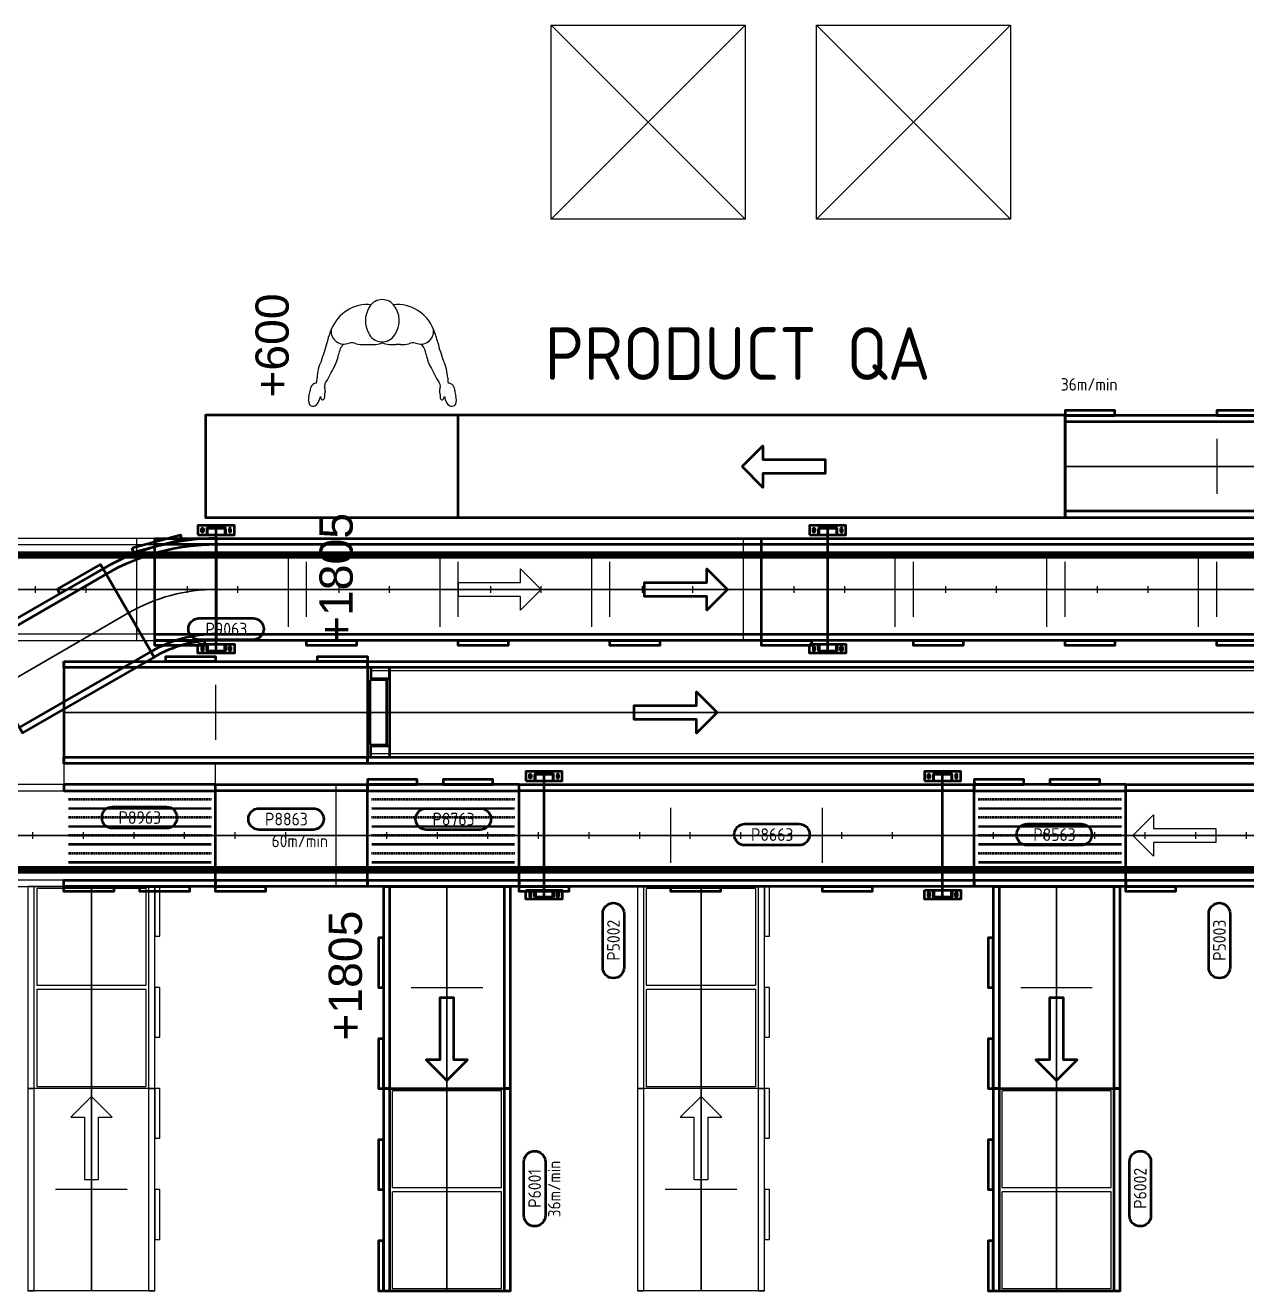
# Model space of a CAD drawing. Header units: millimetres. Extents: x 0 to 461941, y -159644 to 4828.
# Drawn here: x 146381 to 153743, y -42245 to -34613 of the extents above; entities that cross this region are included whole.
import ezdxf
from ezdxf.enums import TextEntityAlignment as Align

# ---------------------------------------------------------------- set-up
doc = ezdxf.new("R2010")
doc.units = ezdxf.units.MM
for name, pattern in [('Xref Conv Decant Empty Tote$0$AM_ISO02W050', [7.5, 6, -1.5]), ('Xref Conv Decant In$0$AM_ISO02W050', [7.5, 6, -1.5]), ('Xref Conv Decant In$0$AM_ISO08W050', [18, 12, -1.5, 3, -1.5]), ('Xref Conv Decant In$0$AM_ISO08W050x2', [9, 6, -0.75, 1.5, -0.75]), ('Xref Conv Decant In$0$CENTER', [7, 4, -1, 1, -1]), ('Xref Conv Decant Product Tote$0$AM_ISO02W050', [7.5, 6, -1.5]), ('Xref Conv Decant Product Tote$0$AM_ISO08W050', [18, 12, -1.5, 3, -1.5])]:
    doc.linetypes.add(name, pattern=pattern)
for name, color, linetype in [('AM_BOR', 4, 'Continuous'), ('Xref Conv Decant Empty Tote$0$Conv - Empty Tote', 35, 'Continuous'), ('Xref Conv Decant Empty Tote$0$Conveyor Detail', 150, 'Continuous'), ('Xref Conv Decant Empty Tote$0$P_Number2', 4, 'Continuous'), ('Xref Conv Decant In$0$Conv - Empty Tote', 35, 'Continuous'), ('Xref Conv Decant In$0$Conveyor Detail', 150, 'Continuous'), ('Xref Conv Decant In$0$P_Number1', 4, 'Continuous'), ('Xref Conv Decant Product Tote$0$P02582 Conveyor Decant$0$Turntable', 4, 'Continuous'), ('Xref Conv Decant Product Tote$0$Person', 42, 'Continuous')]:
    doc.layers.add(name, color=color, linetype=linetype)
for name, color, linetype, lineweight in [('Xref Conv Decant Empty Tote$0$Cont 2.5', 7, 'Continuous', 50), ('Xref Conv Decant Empty Tote$0$Conveyor Centreline', 2, 'Continuous', 35), ('Xref Conv Decant Empty Tote$0$Hidden', 9, 'Xref Conv Decant Empty Tote$0$AM_ISO02W050', 25), ('Xref Conv Decant Empty Tote$0$Text', 40, 'Continuous', 35), ('Xref Conv Decant In$0$Center', 7, 'Xref Conv Decant In$0$AM_ISO08W050', 50), ('Xref Conv Decant In$0$Cont 2.5', 7, 'Continuous', 50), ('Xref Conv Decant In$0$Conv Decant In Out', 5, 'Continuous', 50), ('Xref Conv Decant In$0$Conveyor Centreline', 2, 'Continuous', 35), ('Xref Conv Decant In$0$Conveyor Speeds', 8, 'Xref Conv Decant In$0$AM_ISO08W050', 25), ('Xref Conv Decant In$0$Hidden', 9, 'Xref Conv Decant In$0$AM_ISO02W050', 25), ('Xref Conv Decant In$0$Text', 40, 'Continuous', 35), ('Xref Conv Decant Product Tote$0$Conv- Product decant', 3, 'Continuous', 50), ('Xref Conv Decant Product Tote$0$Conveyor Centreline', 2, 'Continuous', 35), ('Xref Conv Decant Product Tote$0$Conveyor Speeds', 8, 'Xref Conv Decant Product Tote$0$AM_ISO08W050', 25), ('Xref Conv Decant Product Tote$0$Dims', 7, 'Continuous', 50), ('Xref Conv Decant Product Tote$0$Hidden', 9, 'Xref Conv Decant Product Tote$0$AM_ISO02W050', 25)]:
    doc.layers.add(name, color=color, linetype=linetype, lineweight=lineweight)
doc.styles.add('Xref Conv Decant Empty Tote$0$STANDARD', font='ISOCP.SHX')
doc.styles.add('Xref Conv Decant In$0$Arial', font='arial.ttf', dxfattribs={"height": 2.950599})
doc.styles.add('Xref Conv Decant In$0$STANDARD', font='ISOCP.SHX')
doc.styles.add('Xref Conv Decant Product Tote$0$Arial', font='arial.ttf', dxfattribs={"height": 2.950599})
doc.styles.add('Xref Conv Decant Product Tote$0$STANDARD', font='ISOCP.SHX')

# ---------------------------------------------------------------- blocks, each defined once
blk = doc.blocks.new('*U153')
for p, q in [((-307.5, 7315.2), (307.5, 7315.2)), ((-307.5, 3657.6), (307.5, 3657.6))]:
    blk.add_line(p, q)
for points in [[(-307.5, 0), (-307.5, 84124.8), (-270, 84124.8), (-270, 0)], [(270, 0), (270, 84124.8), (307.5, 84124.8), (307.5, 0)]]:
    blk.add_lwpolyline(points, close=True)
at = {"layer": 'Xref Conv Decant Empty Tote$0$Conveyor Centreline'}
blk.add_lwpolyline([(0, 0), (0, 84124.8)], dxfattribs=at)
at = {"layer": 'Xref Conv Decant Empty Tote$0$Conveyor Detail', "const_width": 45}
blk.add_lwpolyline([(207.5, 0), (207.5, 84124.8)], dxfattribs=at)
at = {"layer": 'Xref Conv Decant Empty Tote$0$Hidden'}
for p, q in [((-225, 10058.4), (225, 10058.4)), ((-20, 10058.4), (20, 10058.4)), ((-20, 9753.6), (20, 9753.6)), ((-20, 9448.8), (20, 9448.8)), ((-225, 9144), (225, 9144)), ((-20, 9144), (20, 9144)), ((-20, 8839.2), (20, 8839.2)), ((-20, 8534.4), (20, 8534.4)), ((-225, 8229.6), (225, 8229.6)), ((-20, 8229.6), (20, 8229.6)), ((-20, 7924.8), (20, 7924.8)), ((-20, 7620), (20, 7620)), ((-225, 7315.2), (225, 7315.2)), ((-20, 7315.2), (20, 7315.2)), ((-20, 7010.4), (20, 7010.4)), ((-20, 6705.6), (20, 6705.6)), ((-225, 6400.8), (225, 6400.8)), ((-20, 6400.8), (20, 6400.8)), ((-20, 6096), (20, 6096)), ((-20, 5791.2), (20, 5791.2)), ((-225, 5486.4), (225, 5486.4)), ((-20, 5486.4), (20, 5486.4)), ((-20, 5181.6), (20, 5181.6)), ((-20, 4876.8), (20, 4876.8)), ((-225, 4572), (225, 4572)), ((-20, 4572), (20, 4572)), ((-20, 4267.2), (20, 4267.2)), ((-20, 3962.4), (20, 3962.4)), ((-225, 3657.6), (225, 3657.6)), ((-20, 3657.6), (20, 3657.6)), ((-20, 3352.8), (20, 3352.8)), ((-20, 3048), (20, 3048))]:
    blk.add_line(p, q, dxfattribs=at)
blk = doc.blocks.new('*U145')
at = {"color": 0, "linetype": 'Continuous'}
blk.add_lwpolyline([(0, 0), (125, 125), (125, 42.5), (500, 42.5), (500, -42.5), (125, -42.5), (125, -125)], close=True, dxfattribs=at)
blk = doc.blocks.new('*U157')
for p, q in [((-307.5, 40233.6), (307.5, 40233.6)), ((-307.5, 36576), (307.5, 36576))]:
    blk.add_line(p, q)
for points in [[(-307.5, 0), (-307.5, 42976.8), (-270, 42976.8), (-270, 0)], [(270, 0), (270, 42976.8), (307.5, 42976.8), (307.5, 0)]]:
    blk.add_lwpolyline(points, close=True)
at = {"layer": 'Xref Conv Decant Empty Tote$0$Conveyor Centreline'}
blk.add_lwpolyline([(0, 0), (0, 42976.8)], dxfattribs=at)
at = {"layer": 'Xref Conv Decant Empty Tote$0$Conveyor Detail', "const_width": 45}
blk.add_lwpolyline([(207.5, 0), (207.5, 42976.8)], dxfattribs=at)
at = {"layer": 'Xref Conv Decant Empty Tote$0$Hidden'}
for p, q in [((-20, 42062.4), (20, 42062.4)), ((-20, 41757.6), (20, 41757.6)), ((-20, 41452.8), (20, 41452.8)), ((-20, 41148), (20, 41148)), ((-20, 40843.2), (20, 40843.2)), ((-20, 40538.4), (20, 40538.4)), ((-20, 40233.6), (20, 40233.6)), ((-20, 39928.8), (20, 39928.8)), ((-20, 39624), (20, 39624)), ((-20, 39319.2), (20, 39319.2)), ((-20, 39014.4), (20, 39014.4)), ((-20, 38709.6), (20, 38709.6)), ((-20, 38404.8), (20, 38404.8)), ((-20, 38100), (20, 38100)), ((-20, 37795.2), (20, 37795.2)), ((-20, 37490.4), (20, 37490.4)), ((-20, 37185.6), (20, 37185.6)), ((-20, 36880.8), (20, 36880.8)), ((-20, 36576), (20, 36576)), ((-20, 36271.2), (20, 36271.2)), ((-20, 35966.4), (20, 35966.4)), ((-20, 35661.6), (20, 35661.6)), ((-20, 35356.8), (20, 35356.8)), ((-20, 35052), (20, 35052)), ((-20, 34747.2), (20, 34747.2))]:
    blk.add_line(p, q, dxfattribs=at)
blk = doc.blocks.new('Xref Conv Decant Empty Tote$0$Pno2')
at = {"layer": 'Xref Conv Decant Empty Tote$0$Cont 2.5', "lineweight": 50}
blk.add_lwpolyline([(-6.47, 2.55), (6.32, 2.55, -1), (6.32, -2.54), (-6.47, -2.54, -1)], format="xyb", close=True, dxfattribs=at)
at = {"layer": 'Xref Conv Decant Empty Tote$0$Text', "color": 7, "style": 'Xref Conv Decant Empty Tote$0$STANDARD'}
blk.add_attdef('PNO', text='', height=3, dxfattribs=at).set_placement((0, 0), align=Align.MIDDLE)
blk = doc.blocks.new('*U166')
for p, q in [((0, -382.5), (0, 382.5)), ((1219.2, -382.5), (1219.2, 382.5))]:
    blk.add_line(p, q)
for points in [[(0, 345), (1219.2, 345), (1219.2, 382.5), (0, 382.5)], [(0, -382.5), (1219.2, -382.5), (1219.2, -345), (0, -345)], [(609.6, -382.5), (309.6, -382.5), (309.6, -412.5), (609.6, -412.5)], [(1219.2, -382.5), (919.2, -382.5), (919.2, -412.5), (1219.2, -412.5)]]:
    blk.add_lwpolyline(points, close=True)
at = {"layer": 'Xref Conv Decant Empty Tote$0$Conveyor Centreline'}
blk.add_lwpolyline([(0, 0), (1219.2, 0)], dxfattribs=at)
at = {"layer": 'Xref Conv Decant Empty Tote$0$Hidden'}
for points in [[(13.1, -330), (596.5, -330), (596.5, 330), (13.1, 330)], [(622.7, -330), (1206.1, -330), (1206.1, 330), (622.7, 330)]]:
    blk.add_lwpolyline(points, close=True, dxfattribs=at)
blk = doc.blocks.new('*U165')
for p, q in [((-1219.2, -382.5), (-1219.2, 382.5)), ((0, -382.5), (0, 382.5))]:
    blk.add_line(p, q)
for points in [[(0, 345), (-1219.2, 345), (-1219.2, 382.5), (0, 382.5)], [(0, -382.5), (-1219.2, -382.5), (-1219.2, -345), (0, -345)], [(-1219.2, -382.5), (-919.2, -382.5), (-919.2, -412.5), (-1219.2, -412.5)], [(-609.6, -382.5), (-309.6, -382.5), (-309.6, -412.5), (-609.6, -412.5)]]:
    blk.add_lwpolyline(points, close=True)
at = {"layer": 'Xref Conv Decant Empty Tote$0$Conveyor Centreline'}
blk.add_lwpolyline([(0, 0), (-1219.2, 0)], dxfattribs=at)
at = {"layer": 'Xref Conv Decant Empty Tote$0$Hidden'}
for p, q in [((-609.6, -215.5), (-609.6, 215.5)), ((0, -215.5), (0, 215.5))]:
    blk.add_line(p, q, dxfattribs=at)
blk = doc.blocks.new('Xref Conv Decant Empty Tote')
at = {"layer": 'Xref Conv Decant Empty Tote$0$Conv - Empty Tote', "xscale": -1}
for name, p, rotation in [('*U153', (143395.2, -38015.1), 270), ('*U157', (188487, -39499.1), 90), ('*U165', (146779.3, -42245), 90), ('*U165', (150454.2, -42245), 90), ('*U145', (146779.3, -41073.7), 90), ('*U145', (150454.2, -41073.7), 90)]:
    blk.add_blockref(name, p, dxfattribs=dict(at, rotation=rotation))
at = {"layer": 'Xref Conv Decant Empty Tote$0$Conv - Empty Tote'}
for name, p, rotation in [('*U145', (149491.2, -38015.1), 180), ('*U166', (146779.3, -41025.8), 90), ('*U166', (150454.2, -41025.8), 90)]:
    blk.add_blockref(name, p, dxfattribs=dict(at, rotation=rotation))
blk.add_blockref('*U145', (153056.8, -39499.1), dxfattribs=at)
at = {"layer": 'Xref Conv Decant Empty Tote$0$P_Number2', "xscale": 25.4, "yscale": 25.4, "zscale": 25.4, "rotation": 90}
for p, values in [((149926, -40131.2), {'PNO': 'P5002'}), ((153579, -40131.2), {'PNO': 'P5003'})]:
    blk.add_blockref('Xref Conv Decant Empty Tote$0$Pno2', p, dxfattribs=at).add_auto_attribs(values)
blk = doc.blocks.new('*U280')
for p, q in [((0, 307.5), (0, -307.5)), ((2743.2, 307.5), (2743.2, -307.5))]:
    blk.add_line(p, q)
for points in [[(0, 307.5), (2743.2, 307.5), (2743.2, 270), (0, 270)], [(914.4, 307.5), (614.4, 307.5), (614.4, 337.5), (914.4, 337.5)], [(1828.8, 307.5), (1528.8, 307.5), (1528.8, 337.5), (1828.8, 337.5)], [(2743.2, 307.5), (2443.2, 307.5), (2443.2, 337.5), (2743.2, 337.5)], [(0, -270), (2743.2, -270), (2743.2, -307.5), (0, -307.5)]]:
    blk.add_lwpolyline(points, close=True)
at = {"layer": 'Xref Conv Decant Product Tote$0$Conveyor Centreline'}
blk.add_lwpolyline([(0, 0), (2743.2, 0)], dxfattribs=at)
at = {"layer": 'Xref Conv Decant Product Tote$0$Hidden'}
for p, q in [((0, 166), (0, -166)), ((914.4, 166), (914.4, -166)), ((1828.8, 166), (1828.8, -166))]:
    blk.add_line(p, q, dxfattribs=at)
blk = doc.blocks.new('*U225')
at = {"color": 0, "linetype": 'Continuous'}
blk.add_lwpolyline([(0, 0), (125, 125), (125, 42.5), (500, 42.5), (500, -42.5), (125, -42.5), (125, -125)], close=True, dxfattribs=at)
blk = doc.blocks.new('*U307')
for p, q in [((0, 308), (0, -308)), ((3657.6, 308), (3657.6, -308))]:
    blk.add_line(p, q)
blk.add_lwpolyline([(0, -308), (5181.6, -308), (5181.6, 308), (0, 308)], close=True)
blk = doc.blocks.new('Xref Conv Decant Product Tote$0$person-top')
at = {"layer": 'Xref Conv Decant Product Tote$0$Person'}
for p, q in [((383.4, 354.1), (398.4, 356.4)), ((445.1, 356.5), (462.5, 356.3)), ((142.4, 117), (142.8, 88.6)), ((142.4, -101.8), (142.8, -73.4)), ((383.4, -338.9), (398.4, -341.2)), ((445.1, -341.3), (462.5, -341.1))]:
    blk.add_line(p, q, dxfattribs=at)
for centre, radius, start, end in [((352.9, 149.2), 252.3, 91.81562, 116.27787), ((346.2, 554.9), 153.6, 269.52147, 281.10706), ((418.7, 400.6), 43.1, 84.23655, 175.25421), ((405.1, 599.7), 157.2, 276.5312, 288.40604), ((476, 378.7), 74.8, 67.55653, 106.4745), ((437.2, 489.5), 109.8, 279.96396, 300.57365), ((482.8, 425.8), 32.6, 288.53791, 31.31903), ((499.7, 436.2), 12.7, 31.31903, 67.55653), ((136, 97.1), 233.6, 110.61596, 185.61167), ((205.8, -17), 365.8, 101.70196, 114.56146), ((63.4, 238.7), 77.6, 336.55261, 97.17499), ((-190.6, 1567.5), 1267.9, 284.72035, 289.91208), ((-1407.2, 3567.1), 3678.2, 297.44167, 299.13032), ((422.4, 417.4), 65.5, 248.53766, 269.94878), ((422.3, 358.2), 6.35, 269.94878, 287.24729), ((458.1, 242.8), 114.4, 96.56545, 107.24729), ((452.7, 348.2), 33.3, 47.26076, 83.88482), ((463.5, 370.5), 14.3, 266.16489, 341.88385), ((471, 368), 6.35, 341.88385, 47.26076), ((224.5, 147.1), 126.5, 99.41522, 131.39028), ((157.8, 526.6), 258.9, 280.24094, 300.15783), ((196.2, 193.2), 63.3, 166.63903, 205.3347), ((47.1, 135), 97, 349.25777, 18.71841), ((-0.3, -41.1), 150.2, 55.27395, 129.83546), ((37.1, 6), 90.4, 293.64962, 57.709), ((-28, 67.7), 172.1, 339.55878, 6.98155), ((-38.2, 6.6), 89.3, 130.77464, 243.57391), ((-28, -52.5), 172.1, 353.01845, 20.44122), ((136, -81.9), 233.6, 174.38833, 249.38404), ((0.8, 58.6), 153.6, 239.17377, 298.17314), ((196.2, -178), 63.3, 154.6653, 193.36097), ((47.1, -119.8), 97, 341.28159, 10.74223), ((63.4, -223.5), 77.6, 262.82501, 23.44739), ((224.5, -131.9), 126.5, 228.60972, 260.58478), ((205.8, 32.2), 365.8, 245.43854, 258.29804), ((157.8, -511.4), 258.9, 59.84217, 79.75906), ((-1407.2, -3551.9), 3678.2, 60.86968, 62.55833), ((-190.6, -1552.3), 1267.9, 70.08792, 75.27965), ((352.9, -134), 252.3, 243.72213, 268.18438), ((422.4, -402.2), 65.5, 90.05122, 111.46234), ((422.3, -343), 6.35, 72.75271, 90.05122), ((458.1, -227.6), 114.4, 252.75271, 263.43455), ((452.7, -333), 33.3, 276.11518, 312.73924), ((437.2, -474.3), 109.8, 59.42635, 80.03604), ((463.5, -355.3), 14.3, 18.11615, 93.83511), ((471, -352.8), 6.35, 312.73924, 18.11615), ((482.8, -410.6), 32.6, 328.68097, 71.46209), ((346.2, -539.7), 153.6, 78.89294, 90.47853), ((418.7, -385.4), 43.1, 184.74579, 275.76345), ((405.1, -584.5), 157.2, 71.59396, 83.4688), ((476, -363.5), 74.8, 253.5255, 292.44347), ((499.7, -421), 12.7, 292.44347, 328.68097)]:
    blk.add_arc(centre, radius, start, end, dxfattribs=at)
blk = doc.blocks.new('*U278')
for p, q in [((-124.6, 682.5), (408, 375)), ((-307.5, 0), (307.5, 0))]:
    blk.add_line(p, q)
blk.add_lwpolyline([(-328.8, 216.2), (-251.1, 505.9), (-222.2, 498.2), (-299.8, 208.4)], close=True)
blk.add_lwpolyline([(-328.8, 216.2), (-251.1, 505.9), (-222.2, 498.2), (-299.8, 208.4)], close=True)
for radius in [1365, 1365, 1365, 1327.5, 1327.5, 1327.5, 787.5, 787.5, 787.5, 750, 750, 750]:
    blk.add_arc((1057.5, 0), radius, 150, 180)
at = {"layer": 'Xref Conv Decant Product Tote$0$Conveyor Centreline'}
blk.add_arc((1057.5, 0), 1057.5, 150, 180, dxfattribs=at)
blk.add_arc((1057.5, 0), 1057.5, 150, 180, dxfattribs=at)
blk.add_arc((1057.5, 0), 1057.5, 150, 180, dxfattribs=at)
at = {"layer": 'Xref Conv Decant Product Tote$0$Hidden'}
blk.add_line((-166, 0), (166, 0), dxfattribs=at)
blk = doc.blocks.new('*U312')
for p, q in [((0, 307.5), (0, -307.5)), ((914.4, 307.5), (914.4, -307.5))]:
    blk.add_line(p, q)
for points in [[(0, 307.5), (914.4, 307.5), (914.4, 270), (0, 270)], [(914.4, 307.5), (614.4, 307.5), (614.4, 337.5), (914.4, 337.5)], [(0, -270), (914.4, -270), (914.4, -307.5), (0, -307.5)]]:
    blk.add_lwpolyline(points, close=True)
at = {"layer": 'Xref Conv Decant Product Tote$0$Conveyor Centreline'}
blk.add_lwpolyline([(0, 0), (914.4, 0)], dxfattribs=at)
at = {"layer": 'Xref Conv Decant Product Tote$0$Hidden'}
blk.add_line((0, 166), (0, -166), dxfattribs=at)
blk = doc.blocks.new('*U313')
for p, q in [((0, 307.5), (0, -307.5)), ((3657.6, 307.5), (3657.6, -307.5)), ((7315.2, 307.5), (7315.2, -307.5)), ((7315.2, 307.5), (7315.2, -307.5))]:
    blk.add_line(p, q)
for points in [[(0, 307.5), (7315.2, 307.5), (7315.2, 270), (0, 270)], [(914.4, 307.5), (614.4, 307.5), (614.4, 337.5), (914.4, 337.5)], [(1828.8, 307.5), (1528.8, 307.5), (1528.8, 337.5), (1828.8, 337.5)], [(2743.2, 307.5), (2443.2, 307.5), (2443.2, 337.5), (2743.2, 337.5)], [(3657.6, 307.5), (3357.6, 307.5), (3357.6, 337.5), (3657.6, 337.5)], [(4572, 307.5), (4272, 307.5), (4272, 337.5), (4572, 337.5)], [(5486.4, 307.5), (5186.4, 307.5), (5186.4, 337.5), (5486.4, 337.5)], [(6400.8, 307.5), (6100.8, 307.5), (6100.8, 337.5), (6400.8, 337.5)], [(7315.2, 307.5), (7015.2, 307.5), (7015.2, 337.5), (7315.2, 337.5)], [(0, -270), (7315.2, -270), (7315.2, -307.5), (0, -307.5)]]:
    blk.add_lwpolyline(points, close=True)
at = {"layer": 'Xref Conv Decant Product Tote$0$Conveyor Centreline'}
blk.add_lwpolyline([(0, 0), (7315.2, 0)], dxfattribs=at)
at = {"layer": 'Xref Conv Decant Product Tote$0$Hidden'}
for p, q in [((0, 166), (0, -166)), ((914.4, 166), (914.4, -166)), ((1828.8, 166), (1828.8, -166)), ((2743.2, 166), (2743.2, -166)), ((3657.6, 166), (3657.6, -166)), ((4572, 166), (4572, -166)), ((5486.4, 166), (5486.4, -166)), ((6400.8, 166), (6400.8, -166))]:
    blk.add_line(p, q, dxfattribs=at)
blk = doc.blocks.new('Xref Conv Decant Product Tote$0$SLOT BPLATE')
blk.add_lwpolyline([(-5.5, -7, 1), (5.5, -7), (5.5, 7, 1), (-5.5, 7)], format="xyb", close=True)
blk = doc.blocks.new('Xref Conv Decant Product Tote$0$BASE PLATE - TV')
blk.add_lwpolyline([(-110, 42.5), (110, 42.5), (110, -12.5), (-110, -12.5)], close=True)
blk.add_blockref('Xref Conv Decant Product Tote$0$SLOT BPLATE', (-83, 15))
at = {"xscale": -1}
blk.add_blockref('Xref Conv Decant Product Tote$0$SLOT BPLATE', (83, 15), dxfattribs=at)
blk = doc.blocks.new('Xref Conv Decant Product Tote$0$CHANNEL 115W- TV')
blk.add_lwpolyline([(57.5, 12.5, -0.414214), (45, 0), (-45, 0, -0.414214), (-57.5, 12.5), (-57.5, 35), (-52.5, 35), (-52.5, 12.5, 0.414214), (-45, 5), (45, 5, 0.414214), (52.5, 12.5), (52.5, 35), (57.5, 35)], format="xyb", close=True)
at = {"layer": 'Xref Conv Decant Product Tote$0$Hidden'}
for p, q in [((-27.5, 5), (-27.5, 0)), ((27.5, 5), (27.5, 0))]:
    blk.add_line(p, q, dxfattribs=at)
blk = doc.blocks.new('Xref Conv Decant Product Tote$0$STAND WMNT - TV')
for name, p in [('Xref Conv Decant Product Tote$0$BASE PLATE - TV', (0, 2.5)), ('Xref Conv Decant Product Tote$0$CHANNEL 115W- TV', (0, 0))]:
    blk.add_blockref(name, p)
blk = doc.blocks.new('*U382')
blk.add_line((5, 0), (745, 0))
at = {"rotation": 270}
blk.add_blockref('Xref Conv Decant Product Tote$0$STAND WMNT - TV', (0, 0), dxfattribs=at)
at = {"xscale": -1, "rotation": 90}
blk.add_blockref('Xref Conv Decant Product Tote$0$STAND WMNT - TV', (750, 0), dxfattribs=at)
blk = doc.blocks.new('Xref Conv Decant Product Tote')
at = {"layer": 'Xref Conv Decant Product Tote$0$P02582 Conveyor Decant$0$Turntable'}
for p, q in [((150720.4, -35782.6), (149550.4, -34612.6)), ((150720.4, -34612.6), (149550.4, -35782.6)), ((152320.4, -35782.6), (151150.4, -34612.6)), ((152320.4, -34612.6), (151150.4, -35782.6))]:
    blk.add_line(p, q, dxfattribs=at)
for points in [[(150720.4, -35782.6), (149550.4, -35782.6), (149550.4, -34612.6), (150720.4, -34612.6)], [(152320.4, -35782.6), (151150.4, -35782.6), (151150.4, -34612.6), (152320.4, -34612.6)]]:
    blk.add_lwpolyline(points, close=True, dxfattribs=at)
at = {"layer": 'Xref Conv Decant Product Tote$0$Conv- Product decant', "xscale": -1}
blk.add_blockref('*U280', (155391.6, -37273.1), dxfattribs=at)
at = {"layer": 'Xref Conv Decant Product Tote$0$Conv- Product decant'}
for name, p, rotation in [('*U307', (152648.4, -37273.1), 180), ('*U278', (147003, -38156.8), 299.9999999999999), ('*U382', (147531.8, -38390.1), 90), ('*U382', (151217.8, -38390.1), 90), ('*U313', (154477.2, -38015.1), 180), ('*U312', (146211.1, -38614), 30), ('*U225', (150614.3, -38015.1), 180)]:
    blk.add_blockref(name, p, dxfattribs=dict(at, rotation=rotation))
blk.add_blockref('*U225', (150702, -37274.4), dxfattribs=at)
at = {"layer": 'Xref Conv Decant Product Tote$0$Person', "rotation": 270}
blk.add_blockref('Xref Conv Decant Product Tote$0$person-top', (148525.7, -36394.5), dxfattribs=at)
at = {"layer": 'Xref Conv Decant Product Tote$0$Conv- Product decant', "style": 'Xref Conv Decant Product Tote$0$Arial'}
blk.add_text('+600', height=200, rotation=90, dxfattribs=at).set_placement((147968.4, -36858.9))
at = {"layer": 'Xref Conv Decant Product Tote$0$Conveyor Speeds', "insert": (152623.2, -36741), "char_height": 75, "attachment_point": 1, "style": 'Xref Conv Decant Product Tote$0$STANDARD'}
blk.add_mtext_dynamic_manual_height_columns('36m/min', width=1630.752, gutter_width=11.4, heights=[0], dxfattribs=at)
at = {"layer": 'Xref Conv Decant Product Tote$0$Dims', "insert": (149512.7, -36433.8), "char_height": 317.5, "attachment_point": 1, "style": 'Xref Conv Decant Product Tote$0$STANDARD'}
blk.add_mtext_dynamic_manual_height_columns('PRODUCT QA', width=2704.711, gutter_width=15.9, heights=[0], dxfattribs=at)
blk = doc.blocks.new('*U424')
at = {"linetype": 'Xref Conv Decant In$0$CENTER'}
for p, q in [((-216, 25.4), (-216, 889)), ((-108, 25.4), (-108, 889)), ((0, 25.4), (0, 889)), ((108, 25.4), (108, 889)), ((216, 25.4), (216, 889))]:
    blk.add_line(p, q, dxfattribs=at)
for points in [[(-307.5, 914.4), (-307.5, 614.4), (-337.5, 614.4), (-337.5, 914.4)], [(-307.5, 0), (-307.5, 914.4), (-270, 914.4), (-270, 0)], [(307.5, 0), (307.5, 914.4), (270, 914.4), (270, 0)], [(-307.5, 457.2), (-307.5, 157.2), (-337.5, 157.2), (-337.5, 457.2)]]:
    blk.add_lwpolyline(points, close=True)
at = {"layer": 'Xref Conv Decant In$0$Conveyor Centreline', "linetype": 'Xref Conv Decant In$0$CENTER'}
blk.add_line((0, 0), (0, 914.4), dxfattribs=at)
at = {"layer": 'Xref Conv Decant In$0$Conveyor Detail', "const_width": 15}
for points in [[(-162, 889), (-162, 25.4)], [(-54, 889), (-54, 25.4)], [(54, 889), (54, 25.4)], [(162, 889), (162, 25.4)]]:
    blk.add_lwpolyline(points, dxfattribs=at)
blk = doc.blocks.new('*U427')
at = {"linetype": 'Xref Conv Decant In$0$CENTER'}
for p, q in [((-216, 25.4), (-216, 889)), ((-108, 25.4), (-108, 889)), ((0, 25.4), (0, 889)), ((108, 25.4), (108, 889)), ((216, 25.4), (216, 889))]:
    blk.add_line(p, q, dxfattribs=at)
for points in [[(-307.5, 0), (-307.5, 914.4), (-270, 914.4), (-270, 0)], [(307.5, 0), (307.5, 914.4), (270, 914.4), (270, 0)], [(307.5, 914.4), (307.5, 614.4), (337.5, 614.4), (337.5, 914.4)], [(307.5, 457.2), (307.5, 157.2), (337.5, 157.2), (337.5, 457.2)]]:
    blk.add_lwpolyline(points, close=True)
at = {"layer": 'Xref Conv Decant In$0$Conveyor Centreline', "linetype": 'Xref Conv Decant In$0$CENTER'}
blk.add_line((0, 0), (0, 914.4), dxfattribs=at)
at = {"layer": 'Xref Conv Decant In$0$Conveyor Detail', "const_width": 15}
for points in [[(-162, 889), (-162, 25.4)], [(-54, 889), (-54, 25.4)], [(54, 889), (54, 25.4)], [(162, 889), (162, 25.4)]]:
    blk.add_lwpolyline(points, dxfattribs=at)
blk = doc.blocks.new('*U421')
at = {"color": 0, "linetype": 'Continuous'}
blk.add_lwpolyline([(0, 0), (125, 125), (125, 42.5), (500, 42.5), (500, -42.5), (125, -42.5), (125, -125)], close=True, dxfattribs=at)
blk = doc.blocks.new('*U428')
for p, q in [((-2743.2, -307.5), (-2743.2, 307.5)), ((0, -307.5), (0, 307.5))]:
    blk.add_line(p, q)
for points in [[(0, 270), (-2743.2, 270), (-2743.2, 307.5), (0, 307.5)], [(0, -307.5), (-2743.2, -307.5), (-2743.2, -270), (0, -270)], [(-2743.2, -307.5), (-2443.2, -307.5), (-2443.2, -337.5), (-2743.2, -337.5)], [(-1828.8, -307.5), (-1528.8, -307.5), (-1528.8, -337.5), (-1828.8, -337.5)], [(-914.4, -307.5), (-614.4, -307.5), (-614.4, -337.5), (-914.4, -337.5)]]:
    blk.add_lwpolyline(points, close=True)
at = {"layer": 'Xref Conv Decant In$0$Conveyor Centreline'}
blk.add_lwpolyline([(0, 0), (-2743.2, 0)], dxfattribs=at)
at = {"layer": 'Xref Conv Decant In$0$Hidden'}
for p, q in [((-1828.8, -166), (-1828.8, 166)), ((-914.4, -166), (-914.4, 166)), ((0, -166), (0, 166))]:
    blk.add_line(p, q, dxfattribs=at)
blk = doc.blocks.new('*U429')
for p, q in [((0, 307.5), (0, -307.5)), ((1828.8, 307.5), (1828.8, -307.5))]:
    blk.add_line(p, q)
for points in [[(0, 307.5), (1828.8, 307.5), (1828.8, 270), (0, 270)], [(914.4, 307.5), (614.4, 307.5), (614.4, 337.5), (914.4, 337.5)], [(1828.8, 307.5), (1528.8, 307.5), (1528.8, 337.5), (1828.8, 337.5)], [(0, -270), (1828.8, -270), (1828.8, -307.5), (0, -307.5)]]:
    blk.add_lwpolyline(points, close=True)
at = {"layer": 'Xref Conv Decant In$0$Conveyor Centreline'}
blk.add_lwpolyline([(0, 0), (1828.8, 0)], dxfattribs=at)
at = {"layer": 'Xref Conv Decant In$0$Hidden'}
for p, q in [((0, 166), (0, -166)), ((914.4, 166), (914.4, -166))]:
    blk.add_line(p, q, dxfattribs=at)
blk = doc.blocks.new('Xref Conv Decant In$0$Pno2')
at = {"layer": 'Xref Conv Decant In$0$Cont 2.5', "lineweight": 50}
blk.add_lwpolyline([(-6.47, 2.55), (6.32, 2.55, -1), (6.32, -2.54), (-6.47, -2.54, -1)], format="xyb", close=True, dxfattribs=at)
at = {"layer": 'Xref Conv Decant In$0$Text', "color": 7, "style": 'Xref Conv Decant In$0$STANDARD'}
blk.add_attdef('PNO', text='', height=3, dxfattribs=at).set_placement((0, 0), align=Align.MIDDLE)
blk = doc.blocks.new('*U437')
for p, q in [((0, -382.5), (0, 382.5)), ((1219.2, -382.5), (1219.2, 382.5))]:
    blk.add_line(p, q)
for points in [[(0, 345), (1219.2, 345), (1219.2, 382.5), (0, 382.5)], [(0, -382.5), (1219.2, -382.5), (1219.2, -345), (0, -345)], [(609.6, -382.5), (309.6, -382.5), (309.6, -412.5), (609.6, -412.5)], [(1219.2, -382.5), (919.2, -382.5), (919.2, -412.5), (1219.2, -412.5)]]:
    blk.add_lwpolyline(points, close=True)
at = {"layer": 'Xref Conv Decant In$0$Conveyor Centreline'}
blk.add_lwpolyline([(0, 0), (1219.2, 0)], dxfattribs=at)
at = {"layer": 'Xref Conv Decant In$0$Hidden'}
for points in [[(13.1, -330), (596.5, -330), (596.5, 330), (13.1, 330)], [(622.7, -330), (1206.1, -330), (1206.1, 330), (622.7, 330)]]:
    blk.add_lwpolyline(points, close=True, dxfattribs=at)
blk = doc.blocks.new('*U423')
for p, q in [((-1219.2, -382.5), (-1219.2, 382.5)), ((0, -382.5), (0, 382.5))]:
    blk.add_line(p, q)
for points in [[(0, 345), (-1219.2, 345), (-1219.2, 382.5), (0, 382.5)], [(0, -382.5), (-1219.2, -382.5), (-1219.2, -345), (0, -345)], [(-1219.2, -382.5), (-919.2, -382.5), (-919.2, -412.5), (-1219.2, -412.5)], [(-609.6, -382.5), (-309.6, -382.5), (-309.6, -412.5), (-609.6, -412.5)]]:
    blk.add_lwpolyline(points, close=True)
at = {"layer": 'Xref Conv Decant In$0$Conveyor Centreline'}
blk.add_lwpolyline([(0, 0), (-1219.2, 0)], dxfattribs=at)
at = {"layer": 'Xref Conv Decant In$0$Hidden'}
for p, q in [((-609.6, -215.5), (-609.6, 215.5)), ((0, -215.5), (0, 215.5))]:
    blk.add_line(p, q, dxfattribs=at)
blk = doc.blocks.new('*U444')
at = {"lineweight": 50}
for p, q in [((13, 270), (13, 202.5)), ((124, 202.5), (124, 270)), ((11320, 202.5), (11320, 270)), ((11431, 270), (11431, 202.5)), ((109, 197.5), (9, 197.5)), ((9, 197.5), (9, -197.5)), ((124, 202.5), (13, 202.5)), ((109, 197.5), (109, -197.5)), ((11320, 202.5), (11431, 202.5)), ((11335, 197.5), (11435, 197.5)), ((11335, 197.5), (11335, -197.5)), ((11435, 197.5), (11435, -197.5)), ((109, -197.5), (9, -197.5)), ((124, -202.5), (13, -202.5)), ((13, -270), (13, -202.5)), ((124, -202.5), (124, -270)), ((11320, -202.5), (11431, -202.5)), ((11320, -202.5), (11320, -270)), ((11335, -197.5), (11435, -197.5)), ((11431, -270), (11431, -202.5)), ((0, -312.5), (0, -307.5))]:
    blk.add_line(p, q, dxfattribs=at)
for p, q in [((126, 270), (126, -270)), ((126, 270), (126, -270)), ((11318, 270), (11318, -270))]:
    blk.add_line(p, q)
for points in [[(0, 307.5), (11453, 307.5), (11453, 270), (0, 270)], [(0, -270), (11453, -270), (11453, -307.5), (0, -307.5)]]:
    blk.add_lwpolyline(points, close=True)
at = {"layer": 'Xref Conv Decant In$0$Conveyor Centreline'}
blk.add_lwpolyline([(0, 0), (11453, 0)], dxfattribs=at)
at = {"layer": 'Xref Conv Decant In$0$Hidden'}
for p, q in [((17.5, 250), (11435.5, 250)), ((17.5, -250), (11435.5, -250))]:
    blk.add_line(p, q, dxfattribs=at)
at = {"layer": 'Xref Conv Decant In$0$Hidden', "const_width": 150}
for points in [[(2682.7, 75, -0.414214), (2757.6, 0, -0.414213)], [(2682.7, -75, -0.414214), (2607.7, 0, -0.414213)]]:
    blk.add_lwpolyline(points, format="xyb", dxfattribs=at)
at = {"layer": 'Xref Conv Decant In$0$Hidden'}
for points in [[(2682.7, 150), (2682.7, 0)], [(2682.7, 0), (2532.7, 0)], [(2832.7, 0), (2682.7, 0)], [(2682.7, 0), (2682.7, -150)]]:
    blk.add_lwpolyline(points, dxfattribs=at)
blk.add_circle((2682.7, 0), 150, dxfattribs=at)
blk = doc.blocks.new('*U445')
for p, q in [((-914.4, -307.5), (-914.4, 307.5)), ((0, -307.5), (0, 307.5))]:
    blk.add_line(p, q)
for points in [[(0, 270), (-914.4, 270), (-914.4, 307.5), (0, 307.5)], [(0, -307.5), (-914.4, -307.5), (-914.4, -270), (0, -270)], [(-914.4, -307.5), (-614.4, -307.5), (-614.4, -337.5), (-914.4, -337.5)]]:
    blk.add_lwpolyline(points, close=True)
at = {"layer": 'Xref Conv Decant In$0$Conveyor Centreline'}
blk.add_lwpolyline([(0, 0), (-914.4, 0)], dxfattribs=at)
at = {"layer": 'Xref Conv Decant In$0$Hidden'}
blk.add_line((0, -166), (0, 166), dxfattribs=at)
blk = doc.blocks.new('Xref Conv Decant In$0$SLOT BPLATE')
blk.add_lwpolyline([(-5.5, -7, 1), (5.5, -7), (5.5, 7, 1), (-5.5, 7)], format="xyb", close=True)
at = {"layer": 'Xref Conv Decant In$0$Center', "linetype": 'Xref Conv Decant In$0$AM_ISO08W050x2', "lineweight": 50}
blk.add_line((-10, 0), (10, 0), dxfattribs=at)
at = {"layer": 'Xref Conv Decant In$0$Center', "lineweight": 50}
blk.add_line((0, 15.5), (0, -15.5), dxfattribs=at)
blk = doc.blocks.new('Xref Conv Decant In$0$BASE PLATE - TV')
blk.add_lwpolyline([(-110, 42.5), (110, 42.5), (110, -12.5), (-110, -12.5)], close=True)
blk.add_blockref('Xref Conv Decant In$0$SLOT BPLATE', (-83, 15))
at = {"xscale": -1}
blk.add_blockref('Xref Conv Decant In$0$SLOT BPLATE', (83, 15), dxfattribs=at)
blk = doc.blocks.new('Xref Conv Decant In$0$CHANNEL 115W- TV')
blk.add_lwpolyline([(57.5, 12.5, -0.414214), (45, 0), (-45, 0, -0.414214), (-57.5, 12.5), (-57.5, 35), (-52.5, 35), (-52.5, 12.5, 0.414214), (-45, 5), (45, 5, 0.414214), (52.5, 12.5), (52.5, 35), (57.5, 35)], format="xyb", close=True)
at = {"layer": 'Xref Conv Decant In$0$Center', "linetype": 'Xref Conv Decant In$0$AM_ISO08W050x2', "lineweight": 50}
blk.add_line((0, 8), (0, -3), dxfattribs=at)
at = {"layer": 'Xref Conv Decant In$0$Hidden'}
for p, q in [((-27.5, 5), (-27.5, 0)), ((27.5, 5), (27.5, 0))]:
    blk.add_line(p, q, dxfattribs=at)
blk = doc.blocks.new('Xref Conv Decant In$0$STAND WMNT - TV')
for name, p in [('Xref Conv Decant In$0$BASE PLATE - TV', (0, 2.5)), ('Xref Conv Decant In$0$CHANNEL 115W- TV', (0, 0))]:
    blk.add_blockref(name, p)
blk = doc.blocks.new('*U474')
blk.add_line((5, 0), (745, 0))
at = {"rotation": 270}
blk.add_blockref('Xref Conv Decant In$0$STAND WMNT - TV', (0, 0), dxfattribs=at)
at = {"xscale": -1, "rotation": 90}
blk.add_blockref('Xref Conv Decant In$0$STAND WMNT - TV', (750, 0), dxfattribs=at)
blk = doc.blocks.new('Xref Conv Decant In')
at = {"layer": 'Xref Conv Decant In$0$Conv - Empty Tote'}
blk.add_lwpolyline([(147528.2, -39191.6), (147528.2, -39064.6), (146613.8, -39064.6), (146613.8, -39191.6)], dxfattribs=at)
at = {"layer": 'Xref Conv Decant In$0$Conv Decant In Out'}
for name, p in [('*U429', (146613.8, -38757.1)), ('*U445', (148442.6, -39499.1)), ('*U428', (152100.2, -39499.1)), ('*U428', (155757.8, -39499.1))]:
    blk.add_blockref(name, p, dxfattribs=at)
for name, p, rotation in [('*U444', (159895.6, -38757.1), 180), ('*U421', (150551.9, -38757.1), 180), ('*U474', (149508, -39874.1), 90), ('*U474', (151910.6, -39874.1), 90), ('*U437', (148922.3, -41025.8), 270), ('*U437', (152597.3, -41025.8), 270)]:
    blk.add_blockref(name, p, dxfattribs=dict(at, rotation=rotation))
at = {"layer": 'Xref Conv Decant In$0$Conv Decant In Out', "xscale": -1}
for name, p, rotation in [('*U427', (147528.2, -39499.1), 90), ('*U424', (149357, -39499.1), 90), ('*U424', (153014.6, -39499.1), 90), ('*U423', (148922.3, -39806.6), 270), ('*U423', (152597.3, -39806.6), 270), ('*U421', (148922.3, -40977.9), 270), ('*U421', (152597.3, -40977.9), 270)]:
    blk.add_blockref(name, p, dxfattribs=dict(at, rotation=rotation))
at = {"layer": 'Xref Conv Decant In$0$P_Number1', "xscale": 25.4, "yscale": 25.4, "zscale": 25.4}
for p, values in [((147593.2, -38253.9), {'PNO': 'P9063'}), ((147071, -39391.1), {'PNO': 'P8963'}), ((147954.9, -39400.4), {'PNO': 'P8863'}), ((148962.2, -39400.4), {'PNO': 'P8763'}), ((150883.4, -39493.9), {'PNO': 'P8663'}), ((152584.8, -39493.9), {'PNO': 'P8563'})]:
    blk.add_blockref('Xref Conv Decant In$0$Pno2', p, dxfattribs=at).add_auto_attribs(values)
at = {"layer": 'Xref Conv Decant In$0$P_Number1', "xscale": 25.4, "yscale": 25.4, "zscale": 25.4, "rotation": 90}
for p, values in [((149451.3, -41627.6), {'PNO': 'P6001'}), ((153101.4, -41627.6), {'PNO': 'P6002'})]:
    blk.add_blockref('Xref Conv Decant In$0$Pno2', p, dxfattribs=at).add_auto_attribs(values)
at = {"layer": 'Xref Conv Decant In$0$Conv Decant In Out', "style": 'Xref Conv Decant In$0$Arial'}
for p in [(148354.2, -38338.6), (148409.9, -40737.2)]:
    blk.add_text('+1805', height=200, rotation=90, dxfattribs=at).set_placement(p)
at = {"layer": 'Xref Conv Decant In$0$Conveyor Speeds', "insert": (147865.5, -39495.2), "char_height": 75, "attachment_point": 1, "style": 'Xref Conv Decant In$0$STANDARD'}
blk.add_mtext_dynamic_manual_height_columns('60m/min', width=1630.752, gutter_width=11.4, heights=[0], dxfattribs=at)
at = {"layer": 'Xref Conv Decant In$0$Conveyor Speeds', "insert": (149531.7, -41802.6), "char_height": 75, "attachment_point": 1, "rotation": 90, "style": 'Xref Conv Decant In$0$STANDARD'}
blk.add_mtext_dynamic_manual_height_columns('36m/min', width=1630.752, gutter_width=11.4, heights=[0], dxfattribs=at)

msp = doc.modelspace()

# ---------------------------------------------------------------- block references
for name in ['Xref Conv Decant Empty Tote', 'Xref Conv Decant Product Tote']:
    msp.add_blockref(name, (0, 0))
at = {"layer": 'AM_BOR'}
for name in ['Xref Conv Decant Product Tote', 'Xref Conv Decant In']:
    msp.add_blockref(name, (0, 0), dxfattribs=at)

doc.saveas('drawing.dxf')
